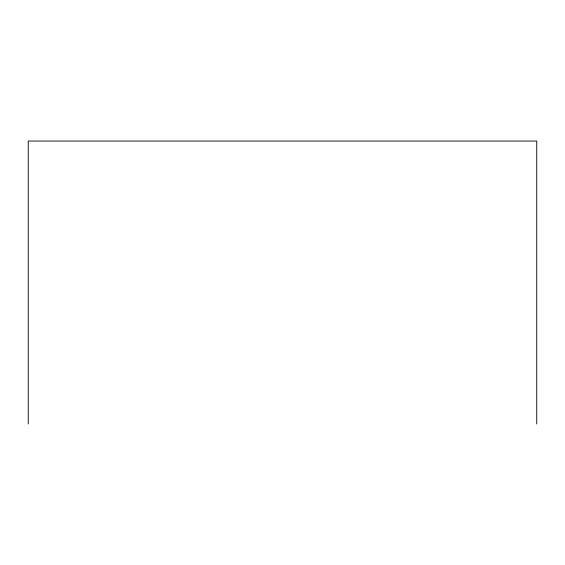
<?xml version="1.0" encoding="UTF-8"?>
<svg xmlns="http://www.w3.org/2000/svg" width="565" height="565" viewBox="0 0 565 565"><rect width="100%" height="100%" fill="white"/><g stroke="black" fill="none" stroke-linecap="round" stroke-linejoin="round"><path stroke-width="0.85" d="M536.75 423.955L536.75 141.045L28.25 141.045L28.25 423.955"/></g></svg>
